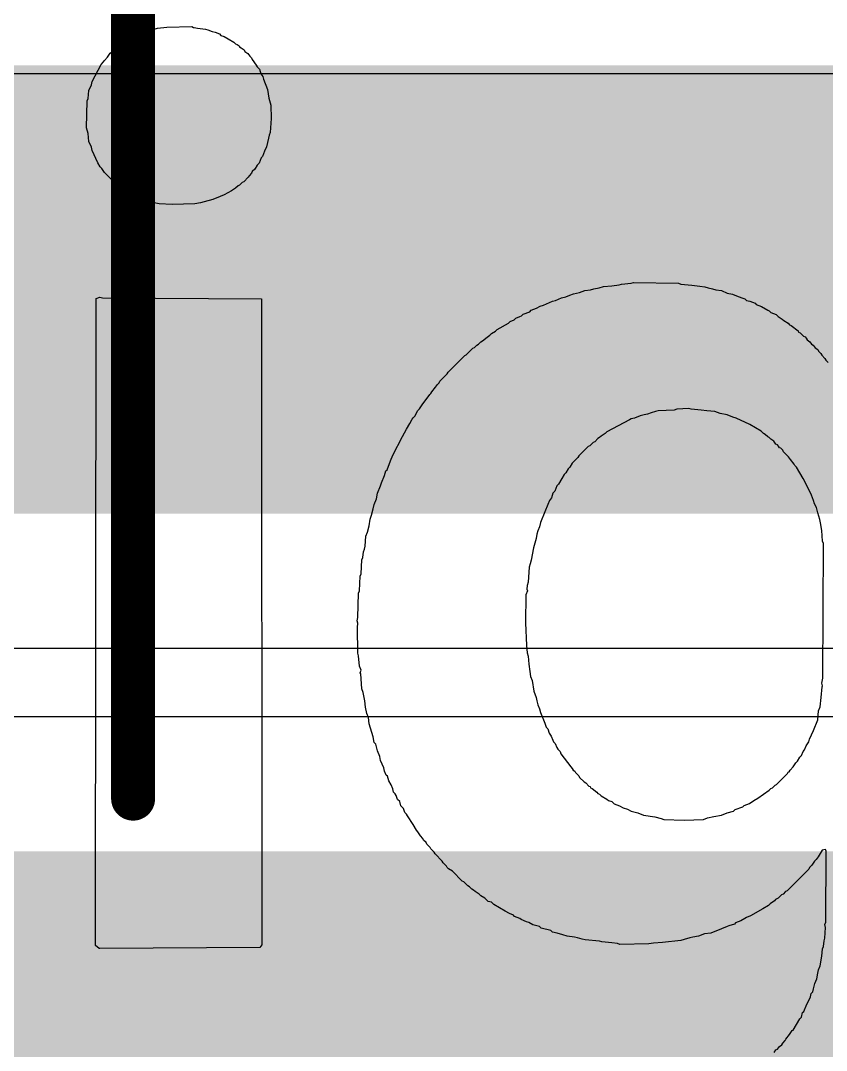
# Model space of a CAD drawing. Header units: inches. Extents: x -21 to 276, y -5 to 220.
# Drawn here: x 27.752 to 30.08, y 32.866 to 35.842 of the extents above; entities that cross this region are included whole.
import ezdxf

# ---------------------------------------------------------------- set-up
doc = ezdxf.new("R2010")
doc.units = ezdxf.units.IN
for name, color, linetype in [('Bottom Layer', 5, 'Continuous'), ('Bottom Overlay', 54, 'Continuous'), ('Bottom Paste', 16, 'Continuous'), ('Bottom Solder', 6, 'Continuous'), ('Top Layer', 1, 'Continuous'), ('Top Overlay', 2, 'Continuous')]:
    doc.layers.add(name, color=color, linetype=linetype)

# ---------------------------------------------------------------- blocks, each defined once
blk = doc.blocks.new('PSPMAA1040_100M_ANP_B_198')
at = {"layer": 'Bottom Layer'}
blk.add_hatch(color=5, dxfattribs=at).paths.add_polyline_path([(3, 2), (6.5, 2), (6.5, -2), (3, -2)])
at = {"layer": 'Bottom Paste'}
blk.add_hatch(color=16, dxfattribs=at).paths.add_polyline_path([(3, 2), (6.5, 2), (6.5, -2), (3, -2)])
at = {"layer": 'Bottom Solder'}
blk.add_hatch(color=6, dxfattribs=at).paths.add_polyline_path([(2.8984, 2.1016), (6.6016, 2.1016), (6.6016, -2.1016), (2.8984, -2.1016)])
at = {"layer": 'Bottom Overlay'}
blk.add_lwpolyline([(5.6388, 2.3368, 0.127, 0.127, 0), (5.6388, 5.0292, 0.127, 0.127, 0)], format="xyseb", dxfattribs=at)
blk.add_lwpolyline([(5.6071, 2.3368, 0.0635, 0.0635, 1), (5.6706, 2.3368, 0.0635, 0.0635, 1)], format="xyseb", close=True, dxfattribs=at)

msp = doc.modelspace()

# ---------------------------------------------------------------- hatches: boundary and pattern name
at = {"layer": 'Bottom Layer'}
for points in [[(10.3988, 34.417), (57.5818, 34.417), (57.5818, 35.7124), (10.3988, 35.7124)], [(25.4384, 27.163), (38.468, 27.163), (38.468, 33.441), (25.4384, 33.441)]]:
    msp.add_hatch(color=5, dxfattribs=at).paths.add_polyline_path(points)

# ---------------------------------------------------------------- linework, layer by layer
for p, q in [((13.7743, 34.0285), (44.8844, 34.0285)), ((38.468, 33.8295), (25.4384, 33.8295))]:
    msp.add_line(p, q, dxfattribs=at)
at = {"layer": 'Top Layer'}
msp.add_line((19.8928, 35.6885), (48.9874, 35.6885), dxfattribs=at)
at = {"layer": 'Top Overlay'}
for p, q in [((28.08, 35.796), (28.1058, 35.8078)), ((28.1058, 35.8078), (28.1187, 35.8113)), ((28.1187, 35.8113), (28.1222, 35.8148)), ((28.1222, 35.8148), (28.1386, 35.8171)), ((28.1386, 35.8171), (28.148, 35.8195)), ((28.148, 35.8195), (28.175, 35.823)), ((28.175, 35.823), (28.2466, 35.8242)), ((28.2466, 35.8242), (28.2513, 35.8218)), ((28.2513, 35.8218), (28.2536, 35.8218)), ((28.2536, 35.8218), (28.263, 35.8195)), ((28.263, 35.8195), (28.2865, 35.8171)), ((28.2865, 35.8171), (28.2935, 35.8148)), ((28.2935, 35.8148), (28.3053, 35.8101)), ((28.3053, 35.8101), (28.3147, 35.8078)), ((28.3147, 35.8078), (28.3264, 35.8031)), ((28.3264, 35.8031), (28.3311, 35.7984)), ((28.033, 35.7655), (28.0401, 35.7726)), ((28.0401, 35.7726), (28.0448, 35.7749)), ((28.0448, 35.7749), (28.0518, 35.7819)), ((28.0518, 35.7819), (28.0682, 35.7913)), ((28.0682, 35.7913), (28.08, 35.796)), ((28.3311, 35.7984), (28.3405, 35.796)), ((28.3405, 35.796), (28.3522, 35.789)), ((28.3522, 35.789), (28.3686, 35.7796)), ((28.3686, 35.7796), (28.3733, 35.7749)), ((28.3733, 35.7749), (28.378, 35.7726)), ((28.378, 35.7726), (28.3839, 35.769)), ((28.3839, 35.769), (28.3851, 35.7655)), ((28.0037, 35.7362), (28.0107, 35.7479)), ((28.0107, 35.7479), (28.0189, 35.7538)), ((28.0189, 35.7538), (28.0283, 35.7632)), ((28.0283, 35.7632), (28.033, 35.7655)), ((28.3851, 35.7655), (28.3898, 35.7632)), ((28.3898, 35.7632), (28.398, 35.7573)), ((28.398, 35.7573), (28.4003, 35.7526)), ((28.4003, 35.7526), (28.4085, 35.7467)), ((28.4085, 35.7467), (28.4144, 35.7385)), ((27.9591, 35.6658), (27.9849, 35.7151)), ((27.9849, 35.7151), (27.992, 35.7221)), ((27.992, 35.7221), (27.9943, 35.7268)), ((27.9943, 35.7268), (28.0037, 35.7362)), ((28.4144, 35.7385), (28.4191, 35.7338)), ((28.4191, 35.7338), (28.4214, 35.7291)), ((28.4214, 35.7291), (28.4332, 35.7127)), ((28.4332, 35.7127), (28.4355, 35.708)), ((28.4355, 35.708), (28.4426, 35.701)), ((28.4426, 35.701), (28.4461, 35.6881)), ((28.4461, 35.6881), (28.4519, 35.6798)), ((28.4519, 35.6798), (28.4543, 35.6728)), ((27.9497, 35.64), (27.9568, 35.6564)), ((27.9568, 35.6564), (27.9591, 35.6658)), ((28.4543, 35.6728), (28.466, 35.6423)), ((27.9474, 35.6165), (27.9497, 35.64)), ((28.466, 35.6423), (28.4696, 35.6177)), ((27.9427, 35.532), (27.945, 35.6094)), ((27.945, 35.6094), (27.9474, 35.6165)), ((28.4696, 35.6177), (28.4754, 35.5977)), ((28.4754, 35.5977), (28.4766, 35.559)), ((27.9474, 35.5156), (27.9427, 35.532)), ((28.4766, 35.559), (28.4731, 35.5179)), ((27.9497, 35.4921), (27.9474, 35.5156)), ((28.4684, 35.5015), (28.4625, 35.4768)), ((28.4707, 35.5109), (28.4684, 35.5015)), ((28.4731, 35.5179), (28.4707, 35.5109)), ((27.9568, 35.4757), (27.9497, 35.4921)), ((27.9591, 35.4663), (27.9568, 35.4757)), ((28.4625, 35.4768), (28.4566, 35.4639)), ((27.9755, 35.4311), (27.9591, 35.4663)), ((28.4473, 35.4452), (28.4414, 35.4299)), ((28.4508, 35.4487), (28.4473, 35.4452)), ((28.4566, 35.4639), (28.4508, 35.4487)), ((27.9826, 35.4193), (27.9755, 35.4311)), ((27.9873, 35.4147), (27.9826, 35.4193)), ((27.9943, 35.4029), (27.9873, 35.4147)), ((28.4285, 35.4123), (28.4214, 35.4053)), ((28.4355, 35.424), (28.4285, 35.4123)), ((28.4414, 35.4299), (28.4355, 35.424)), ((28.0225, 35.3748), (27.9943, 35.4029)), ((28.4097, 35.3888), (28.3968, 35.3759)), ((28.4121, 35.3935), (28.4097, 35.3888)), ((28.4191, 35.4006), (28.4121, 35.3935)), ((28.4214, 35.4053), (28.4191, 35.4006)), ((28.0354, 35.3642), (28.0225, 35.3748)), ((28.0518, 35.3525), (28.0354, 35.3642)), ((28.0635, 35.3454), (28.0518, 35.3525)), ((28.3733, 35.3572), (28.3616, 35.3501)), ((28.3804, 35.3642), (28.3733, 35.3572)), ((28.3851, 35.3665), (28.3804, 35.3642)), ((28.3921, 35.3736), (28.3851, 35.3665)), ((28.3968, 35.3759), (28.3921, 35.3736)), ((28.0776, 35.336), (28.0635, 35.3454)), ((28.087, 35.3337), (28.0776, 35.336)), ((28.1023, 35.3255), (28.087, 35.3337)), ((28.1175, 35.3219), (28.1023, 35.3255)), ((28.3076, 35.3243), (28.283, 35.3184)), ((28.3287, 35.3337), (28.3076, 35.3243)), ((28.3405, 35.3384), (28.3287, 35.3337)), ((28.3616, 35.3501), (28.3405, 35.3384)), ((28.1269, 35.3196), (28.1175, 35.3219)), ((28.1386, 35.3149), (28.1269, 35.3196)), ((28.1527, 35.3126), (28.1386, 35.3149)), ((28.1903, 35.3102), (28.1527, 35.3126)), ((28.256, 35.3126), (28.1903, 35.3102)), ((28.2724, 35.3149), (28.256, 35.3126)), ((28.283, 35.3184), (28.2724, 35.3149)), ((29.5163, 35.0826), (29.5233, 35.0849)), ((29.5233, 35.0849), (29.6524, 35.0826)), ((29.3496, 35.0521), (29.3672, 35.0556)), ((29.3672, 35.0556), (29.3825, 35.0614)), ((29.3825, 35.0614), (29.3989, 35.0638)), ((29.3989, 35.0638), (29.4083, 35.0661)), ((29.4083, 35.0661), (29.4236, 35.0697)), ((29.4236, 35.0697), (29.4365, 35.0732)), ((29.4365, 35.0732), (29.4599, 35.0755)), ((29.4599, 35.0755), (29.4811, 35.0779)), ((29.4811, 35.0779), (29.4881, 35.0802)), ((29.4881, 35.0802), (29.5163, 35.0826)), ((29.6524, 35.0826), (29.6594, 35.0802)), ((29.6594, 35.0802), (29.6911, 35.0767)), ((29.6911, 35.0767), (29.7146, 35.0743)), ((29.7146, 35.0743), (29.7287, 35.072)), ((29.7287, 35.072), (29.7381, 35.0697)), ((29.7381, 35.0697), (29.751, 35.0661)), ((29.751, 35.0661), (29.7603, 35.0638)), ((29.7603, 35.0638), (29.7768, 35.0614)), ((29.7768, 35.0614), (29.7932, 35.0544)), ((27.9685, 33.1687), (27.9708, 35.0391)), ((27.9708, 35.0391), (27.9814, 35.0427)), ((27.9814, 35.0427), (27.9884, 35.0403)), ((27.9884, 35.0403), (28.4484, 35.038)), ((28.4484, 35.038), (28.4496, 33.171)), ((29.2628, 35.0192), (29.2886, 35.0309)), ((29.2886, 35.0309), (29.298, 35.0333)), ((29.298, 35.0333), (29.3144, 35.0403)), ((29.3144, 35.0403), (29.3273, 35.0438)), ((29.3273, 35.0438), (29.3391, 35.0485)), ((29.3391, 35.0485), (29.3496, 35.0521)), ((29.7932, 35.0544), (29.8085, 35.0509)), ((29.8085, 35.0509), (29.8202, 35.0462)), ((29.8202, 35.0462), (29.8355, 35.0403)), ((29.8355, 35.0403), (29.8448, 35.038)), ((29.8448, 35.038), (29.8495, 35.0333)), ((29.8495, 35.0333), (29.8589, 35.0309)), ((29.8589, 35.0309), (29.8742, 35.0251)), ((29.8742, 35.0251), (29.8777, 35.0215)), ((29.2041, 34.9934), (29.2229, 35.0004)), ((29.2229, 35.0004), (29.2276, 35.0051)), ((29.2276, 35.0051), (29.2429, 35.011)), ((29.2429, 35.011), (29.2534, 35.0169)), ((29.2534, 35.0169), (29.2628, 35.0192)), ((29.8777, 35.0215), (29.893, 35.0157)), ((29.893, 35.0157), (29.9106, 35.0051)), ((29.9106, 35.0051), (29.9152, 35.0028)), ((29.9152, 35.0028), (29.9199, 34.9981)), ((29.9199, 34.9981), (29.9352, 34.9922)), ((29.129, 34.9488), (29.1619, 34.9676)), ((29.1619, 34.9676), (29.1666, 34.9723)), ((29.1666, 34.9723), (29.1783, 34.977)), ((29.1783, 34.977), (29.183, 34.9816)), ((29.183, 34.9816), (29.1947, 34.9863)), ((29.1947, 34.9863), (29.1994, 34.9887)), ((29.1994, 34.9887), (29.2041, 34.9934)), ((29.9352, 34.9922), (29.9411, 34.9863)), ((29.9411, 34.9863), (29.9528, 34.9793)), ((29.9528, 34.9793), (29.9575, 34.9746)), ((29.9575, 34.9746), (29.9692, 34.9676)), ((29.9692, 34.9676), (29.9739, 34.9629)), ((29.1079, 34.9324), (29.1126, 34.9371)), ((29.1126, 34.9371), (29.1243, 34.9441)), ((29.1243, 34.9441), (29.129, 34.9488)), ((29.9739, 34.9629), (29.9786, 34.9605)), ((29.9786, 34.9605), (29.9986, 34.9453)), ((29.9986, 34.9453), (29.9997, 34.9417)), ((29.9997, 34.9417), (30.0044, 34.9394)), ((30.0044, 34.9394), (30.0138, 34.93)), ((29.0704, 34.9042), (29.0751, 34.9065)), ((29.0751, 34.9065), (29.0821, 34.9136)), ((29.0821, 34.9136), (29.0868, 34.9159)), ((29.0868, 34.9159), (29.0997, 34.9265)), ((29.0997, 34.9265), (29.1079, 34.9324)), ((30.0138, 34.93), (30.0185, 34.9277)), ((30.0185, 34.9277), (30.022, 34.9241)), ((30.022, 34.9241), (30.0244, 34.9195)), ((30.0244, 34.9195), (30.0326, 34.9136)), ((30.0326, 34.9136), (30.0373, 34.9065)), ((30.0373, 34.9065), (30.042, 34.9042)), ((29.0352, 34.8737), (29.0399, 34.876)), ((29.0399, 34.876), (29.0586, 34.8948)), ((29.0586, 34.8948), (29.0633, 34.8972)), ((29.0633, 34.8972), (29.0704, 34.9042)), ((30.042, 34.9042), (30.0478, 34.896)), ((30.0478, 34.896), (30.0549, 34.8913)), ((30.0549, 34.8913), (30.0572, 34.8866)), ((30.0572, 34.8866), (30.0643, 34.8796)), ((30.0643, 34.8796), (30.0666, 34.8749)), ((28.987, 34.8256), (29.0352, 34.8737)), ((30.0666, 34.8749), (30.076, 34.8655)), ((30.076, 34.8655), (30.0784, 34.8608)), ((30.0784, 34.8608), (30.0854, 34.8537)), ((28.9636, 34.7998), (28.9847, 34.8209)), ((28.9847, 34.8209), (28.987, 34.8256)), ((28.9507, 34.7822), (28.9565, 34.7904)), ((28.9565, 34.7904), (28.9612, 34.7951)), ((28.9612, 34.7951), (28.9636, 34.7998)), ((28.9119, 34.7317), (28.9342, 34.761)), ((28.9342, 34.761), (28.9378, 34.7646)), ((28.9378, 34.7646), (28.9401, 34.7692)), ((28.9401, 34.7692), (28.9507, 34.7822)), ((28.9049, 34.72), (28.9119, 34.7317)), ((28.8861, 34.6941), (28.8908, 34.6988)), ((28.8908, 34.6988), (28.9002, 34.7153)), ((28.9002, 34.7153), (28.9049, 34.72)), ((29.5421, 34.7), (29.5257, 34.693)), ((29.5538, 34.7024), (29.5421, 34.7)), ((29.5632, 34.7047), (29.5538, 34.7024)), ((29.5738, 34.7082), (29.5632, 34.7047)), ((29.5867, 34.7118), (29.5738, 34.7082)), ((29.5937, 34.7141), (29.5867, 34.7118)), ((29.6407, 34.7164), (29.5937, 34.7141)), ((29.6477, 34.7188), (29.6407, 34.7164)), ((29.6829, 34.7211), (29.6477, 34.7188)), ((29.6899, 34.7188), (29.6829, 34.7211)), ((29.7181, 34.7164), (29.6899, 34.7188)), ((29.7345, 34.7141), (29.7181, 34.7164)), ((29.758, 34.7118), (29.7345, 34.7141)), ((29.7733, 34.7059), (29.758, 34.7118)), ((29.7932, 34.7024), (29.7733, 34.7059)), ((29.8096, 34.6953), (29.7932, 34.7024)), ((28.8674, 34.6613), (28.8767, 34.6777)), ((28.8767, 34.6777), (28.8838, 34.6895)), ((28.8838, 34.6895), (28.8861, 34.6941)), ((29.5116, 34.6883), (29.4623, 34.6625)), ((29.5163, 34.6906), (29.5116, 34.6883)), ((29.5257, 34.693), (29.5163, 34.6906)), ((29.819, 34.693), (29.8096, 34.6953)), ((29.8589, 34.6742), (29.819, 34.693)), ((29.8918, 34.6554), (29.8589, 34.6742)), ((28.8275, 34.5862), (28.8556, 34.6402)), ((28.8556, 34.6402), (28.8674, 34.6613)), ((29.4294, 34.6413), (29.4247, 34.6367)), ((29.4412, 34.6484), (29.4294, 34.6413)), ((29.4459, 34.6531), (29.4412, 34.6484)), ((29.4623, 34.6625), (29.4459, 34.6531)), ((29.8988, 34.6484), (29.8918, 34.6554)), ((29.9035, 34.646), (29.8988, 34.6484)), ((29.9106, 34.639), (29.9035, 34.646)), ((29.9152, 34.6367), (29.9106, 34.639)), ((29.3919, 34.6108), (29.3813, 34.6003)), ((29.3966, 34.6132), (29.3919, 34.6108)), ((29.406, 34.6226), (29.3966, 34.6132)), ((29.4107, 34.6249), (29.406, 34.6226)), ((29.42, 34.6343), (29.4107, 34.6249)), ((29.4247, 34.6367), (29.42, 34.6343)), ((29.9199, 34.632), (29.9152, 34.6367)), ((29.9282, 34.6261), (29.9199, 34.632)), ((29.934, 34.6179), (29.9282, 34.6261)), ((29.9387, 34.6155), (29.934, 34.6179)), ((29.9422, 34.612), (29.9387, 34.6155)), ((29.9446, 34.6073), (29.9422, 34.612)), ((28.8204, 34.5698), (28.8275, 34.5862)), ((29.3625, 34.5792), (29.3461, 34.5627)), ((29.3649, 34.5838), (29.3625, 34.5792)), ((29.3802, 34.5991), (29.3649, 34.5838)), ((29.3813, 34.6003), (29.3802, 34.5991)), ((29.9481, 34.6061), (29.9446, 34.6073)), ((29.954, 34.6003), (29.9481, 34.6061)), ((29.9563, 34.5956), (29.954, 34.6003)), ((29.9704, 34.5815), (29.9563, 34.5956)), ((29.9763, 34.5733), (29.9704, 34.5815)), ((28.811, 34.5439), (28.8204, 34.5698)), ((29.3391, 34.551), (29.3344, 34.5463)), ((29.3461, 34.5627), (29.3391, 34.551)), ((29.9868, 34.5604), (29.9763, 34.5733)), ((29.9892, 34.5557), (29.9868, 34.5604)), ((29.9939, 34.551), (29.9892, 34.5557)), ((30.0126, 34.5181), (29.9939, 34.551)), ((28.7946, 34.5064), (28.804, 34.5275)), ((28.804, 34.5275), (28.8075, 34.5404)), ((28.8075, 34.5404), (28.811, 34.5439)), ((29.3227, 34.5299), (29.3156, 34.5181)), ((29.3273, 34.5346), (29.3227, 34.5299)), ((29.3344, 34.5463), (29.3273, 34.5346)), ((28.7829, 34.4759), (28.7923, 34.497)), ((28.7923, 34.497), (28.7946, 34.5064)), ((29.3015, 34.497), (29.2957, 34.4818)), ((29.3062, 34.5017), (29.3015, 34.497)), ((29.3156, 34.5181), (29.3062, 34.5017)), ((30.0314, 34.4829), (30.0126, 34.5181)), ((28.7735, 34.443), (28.7805, 34.4595)), ((28.7805, 34.4595), (28.7829, 34.4759)), ((29.2863, 34.463), (29.2804, 34.4548)), ((29.2898, 34.4759), (29.2863, 34.463)), ((29.2957, 34.4818), (29.2898, 34.4759)), ((30.0373, 34.47), (30.0314, 34.4829)), ((30.0432, 34.4548), (30.0373, 34.47)), ((28.7664, 34.4125), (28.7711, 34.4313)), ((28.7711, 34.4313), (28.7735, 34.443)), ((29.2757, 34.443), (29.2663, 34.4219)), ((29.2804, 34.4548), (29.2757, 34.443)), ((30.0455, 34.4454), (30.0432, 34.4548)), ((30.0514, 34.4348), (30.0455, 34.4454)), ((30.0549, 34.4196), (30.0514, 34.4348)), ((28.7594, 34.382), (28.7617, 34.4008)), ((28.7617, 34.4008), (28.7664, 34.4125)), ((29.2663, 34.4219), (29.2546, 34.3914)), ((30.0608, 34.3996), (30.0549, 34.4196)), ((28.7547, 34.3632), (28.7594, 34.382)), ((29.2511, 34.3785), (29.2464, 34.3668)), ((29.2546, 34.3914), (29.2511, 34.3785)), ((30.0631, 34.3902), (30.0608, 34.3996)), ((30.0666, 34.3679), (30.0631, 34.3902)), ((28.7477, 34.3233), (28.75, 34.3515)), ((28.75, 34.3515), (28.7547, 34.3632)), ((29.2417, 34.3456), (29.2335, 34.3186)), ((29.244, 34.3574), (29.2417, 34.3456)), ((29.2464, 34.3668), (29.244, 34.3574)), ((30.069, 34.3374), (30.0666, 34.3679)), ((28.743, 34.3069), (28.7453, 34.3139)), ((28.7453, 34.3139), (28.7477, 34.3233)), ((29.2335, 34.3186), (29.2276, 34.2823)), ((30.0713, 34.3304), (30.069, 34.3374)), ((30.0701, 33.942), (30.0713, 34.3304)), ((28.7359, 34.2435), (28.7383, 34.2834)), ((28.7383, 34.2834), (28.7406, 34.2905)), ((28.7406, 34.2905), (28.743, 34.3069)), ((29.2276, 34.2823), (29.2241, 34.2717)), ((29.2217, 34.2623), (29.2182, 34.2189)), ((29.2241, 34.2717), (29.2217, 34.2623)), ((28.7312, 34.1943), (28.7336, 34.2365)), ((28.7336, 34.2365), (28.7359, 34.2435)), ((28.7289, 34.1872), (28.7312, 34.1943)), ((29.217, 34.1943), (29.2123, 34.1825)), ((29.2159, 34.2095), (29.2147, 34.199)), ((29.2147, 34.199), (29.217, 34.1943)), ((29.2182, 34.2189), (29.2159, 34.2095)), ((28.7265, 34.1168), (28.7289, 34.1872)), ((29.2123, 34.1825), (29.2112, 34.1016)), ((28.7242, 34.1074), (28.7265, 34.1168)), ((28.7265, 34.1004), (28.7242, 34.1074)), ((28.7254, 34.0875), (28.7265, 34.1004)), ((28.7265, 34.0135), (28.7254, 34.0875)), ((29.2112, 34.1016), (29.2135, 34.0358)), ((28.7289, 34.0065), (28.7265, 34.0135)), ((29.2135, 34.0358), (29.2159, 34.0147)), ((29.2159, 34.0147), (29.2182, 34.0053)), ((28.7312, 33.976), (28.7289, 34.0065)), ((29.2182, 34.0053), (29.2206, 33.9819)), ((28.7359, 33.9643), (28.7312, 33.976)), ((28.7336, 33.9572), (28.7359, 33.9643)), ((28.7348, 33.9537), (28.7336, 33.9572)), ((28.7383, 33.9103), (28.7348, 33.9537)), ((29.2206, 33.9819), (29.2229, 33.9607)), ((29.2229, 33.9607), (29.2253, 33.9467)), ((29.2253, 33.9467), (29.2299, 33.9349)), ((29.2299, 33.9349), (29.2346, 33.9044)), ((30.0666, 33.9267), (30.0701, 33.942)), ((30.069, 33.9197), (30.0666, 33.9267)), ((28.7418, 33.8997), (28.7383, 33.9103)), ((28.7465, 33.8763), (28.7418, 33.8997)), ((29.2346, 33.9044), (29.2417, 33.8856)), ((30.0654, 33.8856), (30.0678, 33.9162)), ((30.0678, 33.9162), (30.069, 33.9197)), ((28.7488, 33.8575), (28.7465, 33.8763)), ((29.2417, 33.8856), (29.244, 33.8763)), ((29.244, 33.8763), (29.2464, 33.8645)), ((29.2464, 33.8645), (29.2511, 33.8528)), ((30.0619, 33.8586), (30.0654, 33.8856)), ((28.7524, 33.8399), (28.7488, 33.8575)), ((28.757, 33.8281), (28.7524, 33.8399)), ((29.2511, 33.8528), (29.2546, 33.8422)), ((29.2546, 33.8422), (29.2663, 33.8117)), ((30.0549, 33.8211), (30.0572, 33.8469)), ((30.0572, 33.8469), (30.0619, 33.8586)), ((28.7594, 33.8094), (28.757, 33.8281)), ((28.7711, 33.7718), (28.7594, 33.8094)), ((29.2663, 33.8117), (29.271, 33.8)), ((30.0432, 33.7906), (30.0549, 33.8211)), ((29.271, 33.8), (29.2757, 33.7953)), ((29.2757, 33.7953), (29.2792, 33.7824)), ((29.2792, 33.7824), (29.2851, 33.7742)), ((30.0314, 33.7648), (30.0432, 33.7906)), ((28.7735, 33.7554), (28.7711, 33.7718)), ((28.7782, 33.7507), (28.7735, 33.7554)), ((28.7829, 33.7319), (28.7782, 33.7507)), ((29.2851, 33.7742), (29.2898, 33.7624)), ((29.2898, 33.7624), (29.2921, 33.7577)), ((29.2921, 33.7577), (29.2968, 33.753)), ((29.2968, 33.753), (29.3015, 33.7413)), ((30.0173, 33.7343), (30.022, 33.746)), ((30.022, 33.746), (30.0291, 33.7577)), ((30.0291, 33.7577), (30.0314, 33.7648)), ((28.7899, 33.7155), (28.7829, 33.7319)), ((28.7923, 33.7038), (28.7899, 33.7155)), ((29.3015, 33.7413), (29.3039, 33.7366)), ((29.3039, 33.7366), (29.3109, 33.7296)), ((29.3109, 33.7296), (29.3133, 33.7225)), ((29.3133, 33.7225), (29.3414, 33.685)), ((30.0033, 33.7131), (30.0079, 33.7178)), ((30.0079, 33.7178), (30.0126, 33.7296)), ((30.0126, 33.7296), (30.0173, 33.7343)), ((28.8016, 33.6826), (28.7923, 33.7038)), ((29.9845, 33.685), (29.9915, 33.6967)), ((29.9915, 33.6967), (29.9962, 33.7014)), ((29.9962, 33.7014), (30.0033, 33.7131)), ((28.804, 33.6732), (28.8016, 33.6826)), ((28.8087, 33.6615), (28.804, 33.6732)), ((28.8122, 33.658), (28.8087, 33.6615)), ((28.8157, 33.6451), (28.8122, 33.658)), ((29.3414, 33.685), (29.3461, 33.6803)), ((29.3461, 33.6803), (29.3485, 33.6756)), ((29.3485, 33.6756), (29.3532, 33.6732)), ((29.3532, 33.6732), (29.3555, 33.6686)), ((29.3555, 33.6686), (29.3649, 33.6592)), ((29.3649, 33.6592), (29.3672, 33.6545)), ((29.9364, 33.6345), (29.9681, 33.6662)), ((29.9681, 33.6662), (29.9692, 33.6697)), ((29.9692, 33.6697), (29.9727, 33.6709)), ((29.9727, 33.6709), (29.9751, 33.6756)), ((29.9751, 33.6756), (29.9845, 33.685)), ((28.8228, 33.6333), (28.8157, 33.6451)), ((28.8275, 33.6216), (28.8228, 33.6333)), ((29.3672, 33.6545), (29.3802, 33.6416)), ((29.3802, 33.6416), (29.3848, 33.6392)), ((29.3848, 33.6392), (29.3942, 33.6298)), ((29.3942, 33.6298), (29.3978, 33.6287)), ((29.3978, 33.6287), (29.3989, 33.6251)), ((29.9246, 33.6251), (29.9317, 33.6322)), ((29.9317, 33.6322), (29.9364, 33.6345)), ((28.8298, 33.6122), (28.8275, 33.6216)), ((28.8345, 33.6075), (28.8298, 33.6122)), ((28.8368, 33.6028), (28.8345, 33.6075)), ((28.8415, 33.5911), (28.8368, 33.6028)), ((29.3989, 33.6251), (29.4036, 33.6228)), ((29.4036, 33.6228), (29.4165, 33.6122)), ((29.4165, 33.6122), (29.42, 33.6087)), ((29.42, 33.6087), (29.4247, 33.6064)), ((29.4247, 33.6064), (29.4294, 33.6017)), ((29.4294, 33.6017), (29.4459, 33.5923)), ((29.8824, 33.5946), (29.9152, 33.6181)), ((29.9152, 33.6181), (29.9199, 33.6228)), ((29.9199, 33.6228), (29.9246, 33.6251)), ((28.8474, 33.5852), (28.8415, 33.5911)), ((28.8509, 33.5723), (28.8474, 33.5852)), ((28.858, 33.5653), (28.8509, 33.5723)), ((29.4459, 33.5923), (29.4506, 33.5876)), ((29.4506, 33.5876), (29.4599, 33.5852)), ((29.4599, 33.5852), (29.467, 33.5782)), ((29.467, 33.5782), (29.4822, 33.5723)), ((29.4822, 33.5723), (29.4928, 33.5665)), ((29.8167, 33.5618), (29.839, 33.57)), ((29.839, 33.57), (29.8425, 33.5735)), ((29.8425, 33.5735), (29.8577, 33.5794)), ((29.8577, 33.5794), (29.8707, 33.5876)), ((29.8707, 33.5876), (29.8824, 33.5946)), ((28.8627, 33.5536), (28.858, 33.5653)), ((28.8674, 33.5489), (28.8627, 33.5536)), ((28.8697, 33.5442), (28.8674, 33.5489)), ((28.8861, 33.5184), (28.8697, 33.5442)), ((29.4928, 33.5665), (29.5057, 33.5629)), ((29.5057, 33.5629), (29.5163, 33.5571)), ((29.5163, 33.5571), (29.535, 33.5524)), ((29.535, 33.5524), (29.5515, 33.5453)), ((29.5515, 33.5453), (29.5843, 33.5406)), ((29.5843, 33.5406), (29.6031, 33.536)), ((29.7251, 33.5336), (29.7369, 33.5383)), ((29.7369, 33.5383), (29.7545, 33.5418)), ((29.7545, 33.5418), (29.7768, 33.5453)), ((29.7768, 33.5453), (29.7932, 33.5524)), ((29.7932, 33.5524), (29.812, 33.5571)), ((29.812, 33.5571), (29.8167, 33.5618)), ((28.8955, 33.5019), (28.8861, 33.5184)), ((29.6031, 33.536), (29.6101, 33.5336)), ((29.6101, 33.5336), (29.6688, 33.5313)), ((29.6688, 33.5313), (29.7251, 33.5336)), ((28.9002, 33.4972), (28.8955, 33.5019)), ((28.9072, 33.4855), (28.9002, 33.4972)), ((28.9143, 33.4785), (28.9072, 33.4855)), ((28.9166, 33.4738), (28.9143, 33.4785)), ((28.9237, 33.4667), (28.9166, 33.4738)), ((28.926, 33.462), (28.9237, 33.4667)), ((28.9354, 33.4526), (28.926, 33.462)), ((28.9378, 33.4479), (28.9354, 33.4526)), ((28.9471, 33.4386), (28.9378, 33.4479)), ((28.9495, 33.4339), (28.9471, 33.4386)), ((28.9706, 33.4127), (28.9495, 33.4339)), ((30.0561, 33.4256), (30.0502, 33.4174)), ((30.0678, 33.4444), (30.0561, 33.4256)), ((30.0772, 33.4468), (30.0678, 33.4444)), ((30.0795, 33.4421), (30.0772, 33.4468)), ((30.0784, 33.2367), (30.0795, 33.4421)), ((28.973, 33.408), (28.9706, 33.4127)), ((28.9823, 33.3987), (28.973, 33.408)), ((28.9847, 33.394), (28.9823, 33.3987)), ((28.9882, 33.3904), (28.9847, 33.394)), ((29, 33.3834), (28.9882, 33.3904)), ((30.0291, 33.3893), (29.9669, 33.3271)), ((30.0314, 33.394), (30.0291, 33.3893)), ((30.0385, 33.401), (30.0314, 33.394)), ((30.0455, 33.4127), (30.0385, 33.401)), ((30.0502, 33.4174), (30.0455, 33.4127)), ((29.0281, 33.3552), (29, 33.3834)), ((29.0328, 33.3529), (29.0281, 33.3552)), ((29.0445, 33.3412), (29.0328, 33.3529)), ((29.0492, 33.3388), (29.0445, 33.3412)), ((29.0563, 33.3318), (29.0492, 33.3388)), ((29.061, 33.3294), (29.0563, 33.3318)), ((29.0657, 33.3247), (29.061, 33.3294)), ((29.0774, 33.3177), (29.0657, 33.3247)), ((29.0821, 33.313), (29.0774, 33.3177)), ((29.0938, 33.306), (29.0821, 33.313)), ((29.1032, 33.2966), (29.0938, 33.306)), ((29.9328, 33.3024), (29.9305, 33.2977)), ((29.9411, 33.306), (29.9328, 33.3024)), ((29.9504, 33.3153), (29.9411, 33.306)), ((29.9551, 33.3177), (29.9504, 33.3153)), ((29.9622, 33.3247), (29.9551, 33.3177)), ((29.9669, 33.3271), (29.9622, 33.3247)), ((29.1126, 33.2942), (29.1032, 33.2966)), ((29.1196, 33.2872), (29.1126, 33.2942)), ((29.1525, 33.2684), (29.1196, 33.2872)), ((29.8965, 33.2754), (29.8613, 33.2543)), ((29.9129, 33.2848), (29.8965, 33.2754)), ((29.9176, 33.2895), (29.9129, 33.2848)), ((29.9305, 33.2977), (29.9176, 33.2895)), ((29.1642, 33.2614), (29.1525, 33.2684)), ((29.176, 33.2567), (29.1642, 33.2614)), ((29.1795, 33.2532), (29.176, 33.2567)), ((29.1947, 33.2473), (29.1795, 33.2532)), ((29.1983, 33.2438), (29.1947, 33.2473)), ((29.2135, 33.2379), (29.1983, 33.2438)), ((29.8331, 33.2402), (29.8178, 33.2344)), ((29.8448, 33.2473), (29.8331, 33.2402)), ((29.8495, 33.2496), (29.8448, 33.2473)), ((29.8613, 33.2543), (29.8495, 33.2496)), ((29.2206, 33.2355), (29.2135, 33.2379)), ((29.2323, 33.2285), (29.2206, 33.2355)), ((29.2511, 33.2238), (29.2323, 33.2285)), ((29.2558, 33.2191), (29.2511, 33.2238)), ((29.2839, 33.2121), (29.2558, 33.2191)), ((29.2886, 33.2074), (29.2839, 33.2121)), ((29.7768, 33.2168), (29.7463, 33.205)), ((29.7932, 33.2238), (29.7768, 33.2168)), ((29.7979, 33.2262), (29.7932, 33.2238)), ((29.8143, 33.2309), (29.7979, 33.2262)), ((29.8178, 33.2344), (29.8143, 33.2309)), ((30.076, 33.2297), (30.0784, 33.2367)), ((30.0772, 33.2215), (30.076, 33.2297)), ((30.076, 33.1898), (30.0772, 33.2215)), ((29.3027, 33.205), (29.2886, 33.2074)), ((29.3191, 33.2003), (29.3027, 33.205)), ((29.3309, 33.1957), (29.3191, 33.2003)), ((29.352, 33.1933), (29.3309, 33.1957)), ((29.3614, 33.191), (29.352, 33.1933)), ((29.3743, 33.1874), (29.3614, 33.191)), ((29.3837, 33.1851), (29.3743, 33.1874)), ((29.4247, 33.1816), (29.3837, 33.1851)), ((29.4318, 33.1792), (29.4247, 33.1816)), ((29.6594, 33.1839), (29.6066, 33.178)), ((29.6688, 33.1863), (29.6594, 33.1839)), ((29.6852, 33.191), (29.6688, 33.1863)), ((29.6946, 33.1933), (29.6852, 33.191)), ((29.7111, 33.1957), (29.6946, 33.1933)), ((29.7275, 33.2027), (29.7111, 33.1957)), ((29.7463, 33.205), (29.7275, 33.2027)), ((30.0713, 33.1663), (30.0737, 33.1827)), ((30.0737, 33.1827), (30.076, 33.1898)), ((27.979, 33.1604), (27.9685, 33.1687)), ((27.9814, 33.1604), (27.979, 33.1604)), ((28.4437, 33.1628), (27.9814, 33.1604)), ((28.4496, 33.171), (28.4437, 33.1628)), ((29.4599, 33.1769), (29.4318, 33.1792)), ((29.4764, 33.1745), (29.4599, 33.1769)), ((29.4834, 33.1722), (29.4764, 33.1745)), ((29.5667, 33.1734), (29.4834, 33.1722)), ((29.5808, 33.1757), (29.5667, 33.1734)), ((29.6066, 33.178), (29.5808, 33.1757)), ((30.0666, 33.1382), (30.069, 33.1593)), ((30.069, 33.1593), (30.0713, 33.1663)), ((30.0619, 33.11), (30.0666, 33.1382)), ((30.0549, 33.0889), (30.0572, 33.0983)), ((30.0572, 33.0983), (30.0619, 33.11)), ((30.0467, 33.0595), (30.0525, 33.0724)), ((30.0525, 33.0724), (30.0549, 33.0889)), ((30.0361, 33.0302), (30.0408, 33.0349)), ((30.0408, 33.0349), (30.0432, 33.0443)), ((30.0432, 33.0443), (30.0467, 33.0595)), ((30.022, 32.995), (30.0338, 33.0208)), ((30.0338, 33.0208), (30.0361, 33.0302)), ((30.0079, 32.9621), (30.0115, 32.975)), ((30.0115, 32.975), (30.015, 32.9786)), ((30.015, 32.9786), (30.0173, 32.9833)), ((30.0173, 32.9833), (30.022, 32.995)), ((29.9845, 32.9246), (30.0033, 32.9574)), ((30.0033, 32.9574), (30.0079, 32.9621)), ((29.9739, 32.9117), (29.981, 32.9234)), ((29.981, 32.9234), (29.9845, 32.9246)), ((29.9446, 32.8776), (29.9516, 32.8823)), ((29.9516, 32.8823), (29.954, 32.887)), ((29.954, 32.887), (29.961, 32.8941)), ((29.961, 32.8941), (29.9634, 32.8988)), ((29.9634, 32.8988), (29.9739, 32.9117)), ((29.9293, 32.86), (29.934, 32.8671)), ((29.934, 32.8671), (29.9387, 32.8694)), ((29.9387, 32.8694), (29.9422, 32.8729)), ((29.9422, 32.8729), (29.9446, 32.8776))]:
    msp.add_line(p, q, dxfattribs=at)

# ---------------------------------------------------------------- block references
msp.add_blockref('PSPMAA1040_100M_ANP_B_198', (22.4384, 31.2566))

doc.saveas('drawing.dxf')
